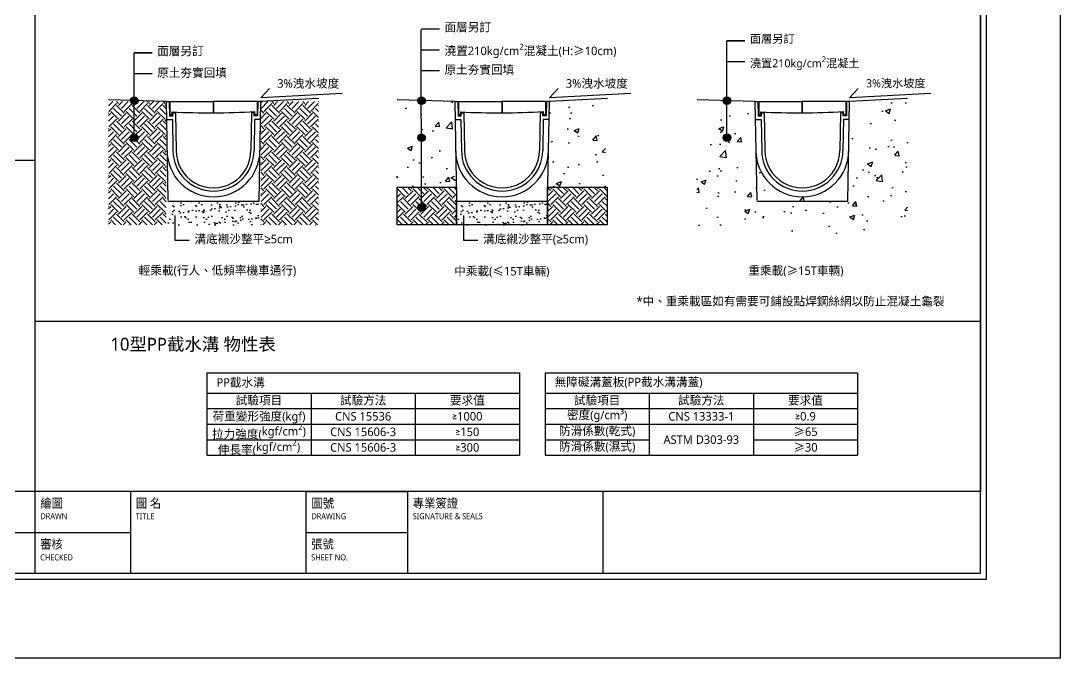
# Model space of a CAD drawing. Header units: millimetres. Extents: x 4267 to 8467, y 166 to 3136.
# Drawn here: x 6025 to 8467, y 166 to 1664 of the extents above; entities that cross this region are included whole.
import ezdxf
from ezdxf.enums import TextEntityAlignment as Align

# ---------------------------------------------------------------- set-up
doc = ezdxf.new("R2010")
doc.units = ezdxf.units.MM
doc.styles.get("Standard").update_dxf_attribs({"font": 'SimSun.ttf'})
doc.styles.add('圖框文字', font='Microsoft JhengHei.ttf')
doc.styles.add('微軟正黑體', font='Microsoft JhengHei.ttf')
doc.dimstyles.new('ISO-25', dxfattribs={"dimtxt": 2.5, "dimasz": 2.5, "dimexe": 1.25, "dimexo": 0.625, "dimtad": 1, "dimtxsty": 'Standard', "dimcen": 2.5, "dimadec": 0, "dimazin": 0, "dimtfac": 1, "dimtmove": 0, "dimatfit": 3, "dimfxl": 1, "dimarcsym": 0})

msp = doc.modelspace()

# ---------------------------------------------------------------- hatches: boundary and pattern name
h = msp.add_hatch()
h.set_pattern_fill('EARTH', color=256, scale=4.061128, angle=45)
h.set_pattern_definition([(45, (3459.626, 576.07), (0, 36.46997), [25.78816, -25.78816]), (45, (3452.788, 582.91), (0, 36.46997), [25.78816, -25.78816]), (45, (3445.95, 589.747), (0, 36.46997), [25.78816, -25.78816]), (135, (3445.95, 594.306), (-36.46997, 0), [25.78816, -25.78816]), (135, (3452.788, 601.144), (-36.46997, 0), [25.78816, -25.78816]), (135, (3459.626, 607.982), (-36.46997, 0), [25.78816, -25.78816])])
h.paths.add_polyline_path([(6366.3, 1474.3), (6230.8, 1474.3), (6230.8, 1184.4), (6366.3, 1184.4)])
h.paths.add_polyline_path([(6724.1, 1474.3), (6588.6, 1474.3), (6588.6, 1184.4), (6724.1, 1184.4)])
h = msp.add_hatch(color=256)
h.dxf.hatch_style = 1
h.paths.add_polyline_path([(6300.1, 1476.4, 1), (6282.3, 1476.4, 1)])
h = msp.add_hatch()
h.set_pattern_fill('AR-CONC', color=256, scale=0.676855)
h.set_pattern_definition([(50, (3513.66, 576.07), (123.3125, -10.7884), [12.894, -141.835]), (355, (3513.66, 576.07), (-23.8547, 129.3177), [10.3153, -113.4683]), (100.4514, (3523.93, 575.17), (99.458, 118.5293), [10.9583, -120.5412]), (46.184, (3513.66, 610.45), (183.481, -28.4565), [19.341, -212.752]), (96.6356, (3528.95, 608.08), (160.688, 167.4715), [16.4374, -180.812]), (351.184, (3513.66, 610.45), (160.688, 167.4715), [15.473, -170.202]), (21, (3530.85, 601.86), (102.621, -69.2187), [12.894, -141.835]), (326, (3530.85, 601.86), (41.831, 124.6685), [10.3153, -113.468]), (71.4514, (3539.4, 596.09), (144.452, 55.4498), [10.9583, -120.541]), (37.5, (3513.656, 576.07), (2.09054, 57.23147), [0, -112.0925, 0, -115.1871, 0, -113.8977]), (7.5, (3513.656, 576.07), (45.2272, 67.8077), [0, -65.6739, 0, -109.5137, 0, -43.4101]), (327.5, (3475.317, 576.07), (91.77513, -3.87753), [0, -42.9803, 0, -134.0984, 0, -177.9383]), (317.5, (3458.125, 576.07), (100.262, 17.21), [0, -55.8744, 0, -89.0551, 0, -126.362])])
h.paths.add_polyline_path([(7044.4, 1474.3), (6908.9, 1474.3), (6908.9, 1273), (7044.4, 1273)])
h.paths.add_polyline_path([(7398.7, 1474.3), (7266.6, 1474.3), (7263.2, 1273), (7398.7, 1273)])
h = msp.add_hatch(color=256)
h.dxf.hatch_style = 1
h.paths.add_polyline_path([(6975.1, 1476.4, 1), (6957.3, 1476.4, 1)])
h = msp.add_hatch()
h.set_pattern_fill('AR-CONC', color=256, scale=0.676855)
h.set_pattern_definition([(50, (3606.68, 593.99), (123.3125, -10.7884), [12.894, -141.835]), (355, (3606.68, 593.99), (-23.8547, 129.3177), [10.3153, -113.4683]), (100.4514, (3616.96, 593.09), (99.458, 118.5293), [10.9583, -120.5412]), (46.1842, (3606.68, 628.37), (183.481, -28.4565), [19.341, -212.752]), (96.6356, (3621.97, 626), (160.688, 167.4715), [16.4374, -180.812]), (351.184, (3606.68, 628.37), (160.688, 167.4715), [15.473, -170.202]), (21, (3623.87, 619.78), (102.621, -69.2187), [12.894, -141.835]), (326, (3623.87, 619.78), (41.831, 124.6685), [10.3153, -113.468]), (71.4514, (3632.42, 614.01), (144.452, 55.4498), [10.9583, -120.541]), (37.5, (3606.68, 593.99), (2.09054, 57.23147), [0, -112.0925, 0, -115.1871, 0, -113.8977]), (7.5, (3606.68, 593.99), (45.2272, 67.8077), [0, -65.6739, 0, -109.5137, 0, -43.4101]), (327.5, (3568.34, 593.99), (91.77513, -3.87753), [0, -42.9803, 0, -134.0984, 0, -177.9383]), (317.5, (3551.15, 593.99), (100.2619, 17.21), [0, -55.8744, 0, -89.0551, 0, -126.362])])
h.paths.add_polyline_path([(7751.7, 1359.5), (7749.7, 1474.3), (7613.3, 1474.3), (7613.3, 1164.1), (8108.3, 1164.1), (8108.3, 1474.3), (7971.9, 1474.3), (7969.9, 1357.5, -0.99182)])
h = msp.add_hatch(color=256)
h.dxf.hatch_style = 1
h.paths.add_polyline_path([(7692.8, 1476.4, 1), (7674.9, 1476.4, 1)])
h = msp.add_hatch(color=256)
h.dxf.hatch_style = 1
h.paths.add_polyline_path([(6300.1, 1389.2, 1), (6282.3, 1389.2, 1)])
h = msp.add_hatch(color=256)
h.dxf.hatch_style = 1
h.paths.add_polyline_path([(6975.1, 1389.2, 1), (6957.3, 1389.2, 1)])
h = msp.add_hatch(color=256)
h.dxf.hatch_style = 1
h.paths.add_polyline_path([(7692.8, 1389.2, 1), (7674.9, 1389.2, 1)])
h = msp.add_hatch()
h.set_pattern_fill('EARTH', color=256, scale=4.061128, angle=45)
h.set_pattern_definition([(45, (3513.656, 576.07), (0, 36.46997), [25.78816, -25.78816]), (45, (3506.817, 582.91), (0, 36.46997), [25.78816, -25.78816]), (45, (3499.98, 589.747), (0, 36.46997), [25.78816, -25.78816]), (135, (3499.98, 594.306), (-36.46997, 0), [25.78816, -25.78816]), (135, (3506.817, 601.144), (-36.46997, 0), [25.78816, -25.78816]), (135, (3513.656, 607.982), (-36.46997, 0), [25.78816, -25.78816])])
h.paths.add_polyline_path([(7048.5, 1273), (6908.9, 1273), (6908.9, 1184.4), (7048.5, 1184.4)])
h.paths.add_polyline_path([(7402.2, 1273), (7263.2, 1273), (7262.6, 1240.3), (7262.6, 1240.3), (7262.6, 1184.4), (7402.2, 1184.4)])
h = msp.add_hatch()
h.set_pattern_fill('AR-SAND', color=256, scale=0.541484)
h.set_pattern_definition([(37.5, (3459.626, 576.07), (-0.86639, 26.50093), [0, -20.9056, 0, -23.38127, 0, -22.34974]), (7.5, (3459.626, 576.07), (24.34095, 38.8149), [0, -11.27802, 0, -18.84255, 0, -7.22069]), (327.5, (3442.71, 576.07), (42.83095, 0.07782), [0, -6.87684, 0, -24.75664, 0, -32.32116]), (317.5, (3442.71, 576.07), (41.34534, 12.07126), [0, -3.43842, 0, -16.22935, 0, -18.56748])])
h.paths.add_polyline_path([(6584.5, 1240.3), (6370.4, 1240.3), (6370.4, 1184.4), (6584.5, 1184.4)])
h = msp.add_hatch(color=256)
h.dxf.hatch_style = 1
h.paths.add_polyline_path([(6975.1, 1225.6, 1), (6957.3, 1225.6, 1)])
h = msp.add_hatch()
h.set_pattern_fill('AR-SAND', color=256, scale=0.541484)
h.set_pattern_definition([(37.5, (4137.694, 576.07), (-0.86639, 26.50093), [0, -20.9056, 0, -23.38127, 0, -22.34974]), (7.5, (4137.694, 576.07), (24.34095, 38.8149), [0, -11.27802, 0, -18.84255, 0, -7.22069]), (327.5, (4120.777, 576.07), (42.83095, 0.07782), [0, -6.87684, 0, -24.75664, 0, -32.32116]), (317.5, (4120.777, 576.07), (41.34534, 12.07126), [0, -3.43842, 0, -16.22935, 0, -18.56748])])
h.paths.add_polyline_path([(7048.5, 1240.3), (7048.5, 1184.4), (7262.6, 1184.4), (7262.6, 1240.3)])

# ---------------------------------------------------------------- linework, layer by layer
for p, q in [((8466.8, 3135.5, 163.2), (8466.8, 165.5, 163.2)), ((6058.1, 2936.7, 163.2), (6058.1, 557.5, 163.2)), ((8279.8, 2936.7, 163.2), (8279.8, 557.5, 163.2)), ((8279.8, 365.3, 163.2), (8279.8, 2936.7, 163.2)), ((6966.2, 1225.6, 326.4), (6965.7, 1644.1, 326.4)), ((7008.1, 1644.8, 326.4), (6966.2, 1644.8, 326.4)), ((7683.9, 1389.2, 326.4), (7683.9, 1617, 326.4)), ((7683.9, 1617, 326.4), (7725.7, 1617, 326.4)), ((7725.7, 1617, 326.4), (7683.9, 1617, 326.4)), ((6291.2, 1389.2, 326.4), (6291.2, 1588.7, 326.4)), ((6291.2, 1588.7, 326.4), (6333.1, 1588.7, 326.4)), ((6333.1, 1588.7, 326.4), (6291.2, 1588.7, 326.4)), ((6966.2, 1595.9, 326.4), (7008.1, 1595.9, 326.4)), ((7725.7, 1568.1, 326.4), (7683.9, 1568.1, 326.4)), ((6333.1, 1539.8, 326.4), (6291.2, 1539.8, 326.4)), ((7008.1, 1547, 326.4), (6966.2, 1547, 326.4)), ((6588.6, 1483.4, 326.4), (6608.9, 1505.4, 326.4)), ((6779.7, 1493.2, 326.4), (6588.6, 1483.4, 326.4)), ((7266.6, 1483.4, 326.4), (7287, 1505.4, 326.4)), ((7457.8, 1493.2, 326.4), (7266.6, 1483.4, 326.4)), ((7971.9, 1483.4, 326.4), (7992.2, 1505.4, 326.4)), ((8163.1, 1493.2, 326.4), (7971.9, 1483.4, 326.4)), ((6366.3, 1474.3, 326.4), (6230.8, 1478.5, 326.4)), ((6366.3, 1474.3, 326.4), (6373.4, 1474.4, 326.4)), ((6366.4, 1474.3, 326.4), (6370.4, 1242.4, 326.4)), ((6373.4, 1474.4, 326.4), (6373.9, 1440.9, 326.4)), ((6375.1, 1474.4, 326.4), (6375.1, 1445.4, 326.4)), ((6375.1, 1474.4, 326.4), (6477.5, 1474.4, 326.4)), ((6579.8, 1474.4, 326.4), (6477.5, 1474.4, 326.4)), ((6579.8, 1474.4, 326.4), (6579.8, 1445.4, 326.4)), ((6581.5, 1474.4, 326.4), (6581, 1440.9, 326.4)), ((6588.6, 1474.3, 326.4), (6581.5, 1474.4, 326.4)), ((6584.5, 1240.3, 326.4), (6588.6, 1474.3, 326.4)), ((6724.9, 1481.3, 326.4), (6588.6, 1474.3, 326.4)), ((7044.4, 1474.3, 326.4), (6908.9, 1478.5, 326.4)), ((7044.4, 1474.3, 326.4), (7051.4, 1474.4, 326.4)), ((7044.4, 1474.3, 326.4), (7048.4, 1242.4, 326.4)), ((7051.4, 1474.4, 326.4), (7052, 1440.9, 326.4)), ((7053.1, 1474.4, 326.4), (7053.1, 1445.4, 326.4)), ((7053.1, 1474.4, 326.4), (7155.5, 1474.4, 326.4)), ((7257.9, 1474.4, 326.4), (7155.5, 1474.4, 326.4)), ((7257.9, 1474.4, 326.4), (7257.9, 1445.4, 326.4)), ((7259.6, 1474.4, 326.4), (7259, 1440.9, 326.4)), ((7266.6, 1474.3, 326.4), (7259.6, 1474.4, 326.4)), ((7262.6, 1240.3, 326.4), (7266.6, 1474.3, 326.4)), ((7403, 1481.3, 326.4), (7266.6, 1474.3, 326.4)), ((7749.6, 1474.3, 326.4), (7614.1, 1478.5, 326.4)), ((7749.6, 1474.3, 326.4), (7756.7, 1474.4, 326.4)), ((7749.7, 1474.3, 326.4), (7753.7, 1242.4, 326.4)), ((7756.7, 1474.4, 326.4), (7757.3, 1440.9, 326.4)), ((7758.4, 1474.4, 326.4), (7758.4, 1445.4, 326.4)), ((7758.4, 1474.4, 326.4), (7860.8, 1474.4, 326.4)), ((7963.2, 1474.4, 326.4), (7860.8, 1474.4, 326.4)), ((7963.2, 1474.4, 326.4), (7963.2, 1445.4, 326.4)), ((7964.9, 1474.4, 326.4), (7964.3, 1440.9, 326.4)), ((7971.9, 1474.3, 326.4), (7964.9, 1474.4, 326.4)), ((7967.8, 1240.3, 326.4), (7971.9, 1474.3, 326.4)), ((8108.3, 1481.3, 326.4), (7971.9, 1474.3, 326.4)), ((6373.9, 1440.9, 326.4), (6381.6, 1440.9, 326.4)), ((6380.2, 1445.4, 326.4), (6380.2, 1450.1, 326.4)), ((6381.6, 1440.9, 326.4), (6381.7, 1447.9, 326.4)), ((6381.7, 1447.9, 326.4), (6387.9, 1447.9, 326.4)), ((6387.9, 1447.9, 326.4), (6389.5, 1359.4, 326.4)), ((6567, 1447.9, 326.4), (6565.5, 1359.4, 326.4)), ((6573.2, 1447.9, 326.4), (6567, 1447.9, 326.4)), ((6573.3, 1440.9, 326.4), (6573.2, 1447.9, 326.4)), ((6581, 1440.9, 326.4), (6573.3, 1440.9, 326.4)), ((6574.7, 1445.4, 326.4), (6574.7, 1451.2, 326.4)), ((7052, 1440.9, 326.4), (7059.6, 1440.9, 326.4)), ((7058.3, 1445.4, 326.4), (7058.3, 1450.1, 326.4)), ((7059.6, 1440.9, 326.4), (7059.8, 1447.9, 326.4)), ((7059.8, 1447.9, 326.4), (7066, 1447.9, 326.4)), ((7066, 1447.9, 326.4), (7067.5, 1359.4, 326.4)), ((7245.1, 1447.9, 326.4), (7243.5, 1359.4, 326.4)), ((7251.3, 1447.9, 326.4), (7245.1, 1447.9, 326.4)), ((7251.4, 1440.9, 326.4), (7251.3, 1447.9, 326.4)), ((7259, 1440.9, 326.4), (7251.4, 1440.9, 326.4)), ((7252.7, 1445.4, 326.4), (7252.7, 1451.2, 326.4)), ((7757.3, 1440.9, 326.4), (7764.9, 1440.9, 326.4)), ((7763.6, 1445.4, 326.4), (7763.6, 1450.1, 326.4)), ((7764.9, 1440.9, 326.4), (7765, 1447.9, 326.4)), ((7765, 1447.9, 326.4), (7771.2, 1447.9, 326.4)), ((7771.2, 1447.9, 326.4), (7772.8, 1359.4, 326.4)), ((7950.3, 1447.9, 326.4), (7948.8, 1359.4, 326.4)), ((7956.5, 1447.9, 326.4), (7950.3, 1447.9, 326.4)), ((7956.7, 1440.9, 326.4), (7956.5, 1447.9, 326.4)), ((7964.3, 1440.9, 326.4), (7956.7, 1440.9, 326.4)), ((7958, 1445.4, 326.4), (7958, 1451.2, 326.4)), ((6367.1, 1432.2, 326.4), (6380.8, 1432.2, 326.4)), ((6380.8, 1432.2, 326.4), (6382.1, 1359.4, 326.4)), ((6574.1, 1432.2, 326.4), (6572.8, 1359.4, 326.4)), ((6587.8, 1432.2, 326.4), (6574.1, 1432.2, 326.4)), ((7045.1, 1432.2, 326.4), (7058.8, 1432.2, 326.4)), ((7058.8, 1432.2, 326.4), (7060.2, 1359.4, 326.4)), ((7252.2, 1432.2, 326.4), (7250.9, 1359.4, 326.4)), ((7265.9, 1432.2, 326.4), (7252.2, 1432.2, 326.4)), ((7750.4, 1432.2, 326.4), (7764.1, 1432.2, 326.4)), ((7764.1, 1432.2, 326.4), (7765.4, 1359.4, 326.4)), ((7957.4, 1432.2, 326.4), (7956.1, 1359.4, 326.4)), ((7971.2, 1432.2, 326.4), (7957.4, 1432.2, 326.4)), ((4455.9, 1336.7, 326.4), (6058.1, 1336.7, 326.4)), ((6370.4, 1240.3, 326.4), (6584.5, 1240.3, 326.4)), ((7048.5, 1240.3, 326.4), (7262.6, 1240.3, 326.4)), ((7753.7, 1240.3, 326.4), (7967.8, 1240.3, 326.4)), ((6058.1, 958.1, 163.2), (8279.3, 958.1, 163.2)), ((6462, 836.4, 163.2), (7196.1, 836.4, 163.2)), ((6462, 836.4, 163.2), (6462, 642.9, 163.2)), ((7196.1, 836.4, 163.2), (7196.1, 642.9, 163.2)), ((7256.6, 836.4, 163.2), (7990.7, 836.4, 163.2)), ((7256.6, 836.4, 163.2), (7256.6, 642.9, 163.2)), ((7990.7, 836.4, 163.2), (7990.7, 642.9, 163.2)), ((6462, 789.1, 163.2), (7196.1, 789.1, 163.2)), ((6706.7, 789.1, 163.2), (6706.7, 642.9, 163.2)), ((6951.4, 789.1, 163.2), (6951.4, 642.9, 163.2)), ((7256.6, 789.1, 163.2), (7990.7, 789.1, 163.2)), ((7501.3, 789.1, 163.2), (7501.3, 642.9, 163.2)), ((7746, 789.1, 163.2), (7746, 642.9, 163.2)), ((6462, 752.5, 163.2), (7196.1, 752.5, 163.2)), ((7256.6, 752.5, 163.2), (7990.7, 752.5, 163.2)), ((6462, 716, 163.2), (7196.1, 716, 163.2)), ((7256.6, 716, 163.2), (7990.7, 716, 163.2)), ((6462, 679.4, 163.2), (7196.1, 679.4, 163.2)), ((7256.6, 679.4, 163.2), (7501.3, 679.4, 163.2)), ((7746, 679.4, 163.2), (7990.7, 679.4, 163.2)), ((6462, 642.9, 163.2), (7196.1, 642.9, 163.2)), ((7256.6, 642.9, 163.2), (7990.7, 642.9, 163.2)), ((8279.8, 557.5, 163.2), (4453.8, 557.5, 163.2)), ((8279.8, 557.5, 163.2), (4453.8, 557.5, 163.2)), ((6058.1, 557.5, 163.2), (6058.1, 365.3, 163.2)), ((6282.2, 557.5, 163.2), (6282.2, 365.3, 163.2)), ((6694.8, 557.5, 163.2), (6933, 557.5, 163.2)), ((6694.8, 557.5, 163.2), (6694.8, 365.3, 163.2)), ((6933, 557.5, 163.2), (6933, 365.3, 163.2)), ((6933, 557.5, 163.2), (6933, 365.3, 163.2)), ((7391.9, 557.5, 163.2), (7391.9, 365.3, 163.2)), ((5834, 461.4, 163.2), (6282.2, 461.4, 163.2)), ((6694.8, 461.4, 163.2), (6933, 461.4, 163.2)), ((4453.8, 365.3, 163.2), (8279.8, 365.3, 163.2)), ((8466.8, 165.5, 163.2), (4266.8, 165.5, 163.2))]:
    msp.add_line(p, q)
at = {"color": 4}
for p, q in [((8294, 351.1, 163.2), (8294, 2950.9, 163.2)), ((4439.6, 351.1, 163.2), (8294, 351.1, 163.2))]:
    msp.add_line(p, q, dxfattribs=at)
at = {"elevation": 326.4}
for points in [[(6477.5, 1474.4), (6477.6, 1474.4), (6477.6, 1447.9), (6477.5, 1447.9)], [(7155.5, 1474.4), (7155.7, 1474.4), (7155.7, 1447.9), (7155.5, 1447.9)], [(7860.8, 1474.4), (7860.9, 1474.4), (7860.9, 1447.9), (7860.8, 1447.9)], [(7048.5, 1184.4), (6908.9, 1184.4), (6908.9, 1273), (7048.5, 1273)], [(7402.2, 1184.4), (7262.6, 1184.4), (7262.6, 1273), (7402.2, 1273)], [(7048.5, 1240.3), (7262.6, 1240.3), (7262.6, 1184.4), (7048.5, 1184.4)]]:
    msp.add_lwpolyline(points, close=True, dxfattribs=at)
for centre in [(6291.2, 1476.4, 326.4), (6966.2, 1476.4, 326.4), (7683.9, 1476.4, 326.4), (6291.2, 1389.2, 326.4), (6966.2, 1389.2, 326.4), (7683.9, 1389.2, 326.4), (6966.2, 1225.6, 326.4)]:
    msp.add_circle(centre, 8.93)
for centre, radius, start, end in [((6377.7, 1445.4, 326.4), 2.59, 180, 0), ((6468, 3180.9, 326.4), 1733, 267.0983, 273.5293), ((6577.2, 1445.4, 326.4), 2.59, 180, 0), ((7055.7, 1445.4, 326.4), 2.59, 180, 0), ((7146, 3180.9, 326.4), 1733, 267.0983, 273.5293), ((7255.3, 1445.4, 326.4), 2.59, 180, 0), ((7761, 1445.4, 326.4), 2.59, 180, 0), ((7851.3, 3180.9, 326.4), 1733, 267.0983, 273.5293), ((7960.6, 1445.4, 326.4), 2.59, 180, 0), ((6477.5, 1359.4, 326.4), 109.1, 180, 0), ((6477.5, 1359.4, 326.4), 95.4, 180, 0), ((6477.5, 1359.4, 326.4), 88, 179.9894, 0), ((7155.5, 1359.4, 326.4), 109.1, 180, 0), ((7155.5, 1359.4, 326.4), 95.4, 180, 0), ((7155.5, 1359.4, 326.4), 88, 179.9894, 0), ((7860.8, 1359.4, 326.4), 109.1, 180, 0), ((7860.8, 1359.4, 326.4), 95.4, 180, 0), ((7860.8, 1359.4, 326.4), 88, 179.9894, 0)]:
    msp.add_arc(centre, radius, start, end)

# ---------------------------------------------------------------- texts
at = {"color": 3, "style": '圖框文字', "width": 0.91}
for s, p in [('繪圖', (6070.8, 530.1, 163.2)), ('圖 名', (6294.9, 530.1, 163.2)), ('圖號', (6707.5, 530.1, 163.2)), ('專業簽證', (6945.7, 530.1, 163.2)), ('審核', (6070.3, 434, 163.2)), ('張號', (6707, 434, 163.2))]:
    msp.add_text(s, height=21.43, dxfattribs=at).set_placement(p, align=Align.MIDDLE_LEFT)
at = {"style": '圖框文字', "width": 0.91}
for s, height, p in [('DRAWN', 14.21, (6070.8, 499.5, 163.2)), ('TITLE', 14.21, (6294.9, 499.5, 163.2)), ('DRAWING', 14.21, (6707.5, 499.5, 163.2)), ('SIGNATURE & SEALS', 14.212, (6945.7, 499.5, 163.2)), ('CHECKED', 14.21, (6070.3, 402.6, 163.2)), ('SHEET NO.', 14.21, (6707, 402.6, 163.2))]:
    msp.add_text(s, height=height, dxfattribs=at).set_placement(p, align=Align.MIDDLE_LEFT)
at = {"attachment_point": 1, "style": '微軟正黑體'}
for s, width, heights, insert, char_height in [('面層另訂', 121.915, [28.2], (7020.3, 1659.3, 326.4), 20), ('面層另訂', 113.412, [0], (7737.9, 1631.5, 326.4), 19.19), ('面層另訂', 120.962, [26.4], (6345.3, 1603.2, 326.4), 20), ('\\A1;澆置210kg/cm{\\H0.7x;\\S2^ ;}混凝土(H:{\\A0;\\fSimSun|b0|i0|c134|p2;≥}10cm)', 445.052, [0], (7020.3, 1610.4, 326.4), 20), ('\\A1;澆置210kg/cm{\\H0.7x;\\S2^ ;}混凝土', 293.319, [0], (7737.9, 1580.5, 326.4), 19.191), ('\\A1;原土夯實回填', 293.319, [0], (6345.3, 1552.1, 326.4), 20), ('\\A1;原土夯實回填', 249.911, [0], (7020.3, 1559.4, 326.4), 20), ('3%洩水坡度', 159.403, [26.1], (6627.2, 1527, 326.4), 20), ('3%洩水坡度', 159.434, [19.4], (7305.3, 1527, 326.4), 20), ('3%洩水坡度', 146.422, [0], (8010.6, 1527, 326.4), 19.19), ('\\A1;溝底襯沙整平{\\A0;\\fArial|b0|i0|c0|p34;≥}5cm', 293.319, [0], (6432.9, 1161.1, 326.4), 20), ('\\A1;溝底襯沙整平({\\A0;\\fArial|b0|i0|c0|p34;≥}5cm)', 293.319, [0], (7111, 1161.1, 326.4), 20), ('\\pt420;{\\fMicrosoft JhengHei|b0|i0|c136|p34;輕乘載(行人、低頻率機車通行)}', 362.504, [0], (6301.7, 1087.4, 326.4), 20), ('\\pt420;{\\fMicrosoft JhengHei|b0|i0|c136|p34;中乘載(\\fSimSun|b0|i0|c134|p2;≤\\fMicrosoft JhengHei|b0|i0|c136|p34;15T車輛)}', 224.61, [26.4], (7043.1, 1085.6, 326.4), 20), ('\\pt420;{\\fMicrosoft JhengHei|b0|i0|c136|p34;重乘載(\\fSimSun|b0|i0|c134|p2;≥\\fMicrosoft JhengHei|b0|i0|c136|p34;15T車輛)}', 348.717, [0], (7734.1, 1086.9, 326.4), 20), ('\\pt420;{\\fMicrosoft JhengHei|b0|i0|c136|p34;*中、重乘載區如有需要可鋪設點焊鋼絲網以防止混凝土龜裂}', 799.442, [0], (7471.2, 1014.8, 326.4), 20), ('10型PP截水溝 物性表', 491.704, [44.2], (6235.3, 918.9, 163.2), 30)]:
    msp.add_mtext_dynamic_manual_height_columns(s, width=width, gutter_width=16.9, heights=heights, dxfattribs=dict(at, insert=insert, char_height=char_height))
at = {"char_height": 20, "style": '微軟正黑體'}
for s, insert, width, attachment_point in [('PP截水溝', (6484.5, 812.8, 163.2), 730.039, 4), ('無障礙溝蓋板(PP截水溝溝蓋)', (7279.1, 812.8, 163.2), 730.039, 4), ('試驗項目', (6584.4, 770.8, 163.2), 240.639, 5), ('試驗方法', (6829.1, 770.8, 163.2), 240.639, 5), ('要求值', (7073.8, 770.8, 163.2), 240.639, 5), ('試驗項目', (7378.9, 770.8, 163.2), 240.639, 5), ('試驗方法', (7623.6, 770.8, 163.2), 240.639, 5), ('要求值', (7868.3, 770.8, 163.2), 240.639, 5), ('\\A1;荷重變形強度(kgf)', (6584.4, 731, 163.2), 240.639, 5), ('CNS 15536', (6829.1, 734.2, 163.2), 240.639, 5), ('≥1000', (7073.8, 734.2, 163.2), 240.639, 5), ('密度(g/cm³)', (7378.9, 734.2, 163.2), 240.639, 5), ('CNS 13333-1', (7623.6, 734.2, 163.2), 240.639, 5), ('≥0.9', (7868.3, 734.2, 163.2), 240.639, 5), ('拉力強度({\\A1;kgf/cm\\H0.7x;\\S2^ ;\\H1.42857x;)}', (6584.4, 695.9, 163.2), 240.639, 5), ('{\\fMicrosoft JhengHei|b0|i0|c136|p34;防滑係數(乾式)}', (7378.9, 697.7, 163.2), 240.639, 5), ('{\\fSimSun|b0|i0|c134|p2;≥\\fMicrosoft JhengHei|b0|i0|c136|p34;65}', (7868.3, 697.7, 163.2), 240.639, 5), ('\\A1;CNS 15606-3', (6829.1, 697.7, 163.2), 240.639, 5), ('≥150', (7073.8, 697.7, 163.2), 240.639, 5), ('\\A1;{\\fMicrosoft JhengHei|b0|i0|c136|p34;ASTM D303-93}', (7623.6, 679.4, 163.2), 240.639, 5), ('伸長率({\\A1;kgf/cm\\H0.7x;\\S2^ ;\\H1.42857x;)}', (6584.4, 659.3, 163.2), 240.639, 5), ('\\A1;CNS 15606-3', (6829.1, 661.1, 163.2), 240.639, 5), ('≥300', (7073.8, 661.1, 163.2), 240.639, 5), ('{\\fMicrosoft JhengHei|b0|i0|c136|p34;防滑係數(濕式)}', (7378.9, 661.1, 163.2), 240.639, 5), ('{\\fSimSun|b0|i0|c134|p2;≥\\fMicrosoft JhengHei|b0|i0|c136|p34;30}', (7868.3, 661.1, 163.2), 240.639, 5)]:
    msp.add_mtext(s, dxfattribs=dict(at, insert=insert, width=width, attachment_point=attachment_point))

# ---------------------------------------------------------------- leaders
for points in [[(6386.6, 1206.4, 326.4), (6386.6, 1148.7, 326.4), (6420.7, 1148.7, 326.4)], [(7064.6, 1206.4, 326.4), (7064.6, 1148.7, 326.4), (7098.8, 1148.7, 326.4)]]:
    msp.add_leader(points, dimstyle='ISO-25', override={"dimtxt": 10, "dimgap": 0.625, "dimtad": 0, "dimarcsym": 1})

doc.saveas('drawing.dxf')
